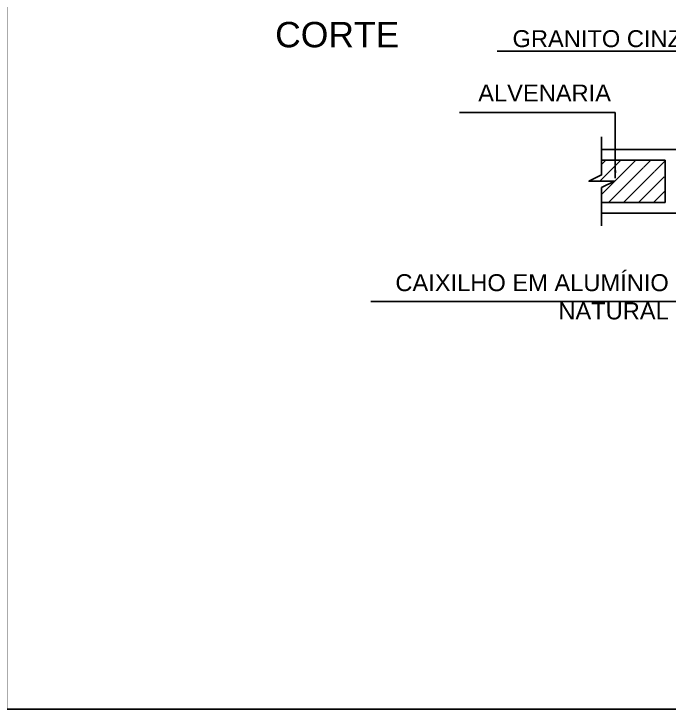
# Model space of a CAD drawing. Header units: inches. Extents: x 48 to 253, y 44 to 126.
# Drawn here: x 72.591 to 74.139, y 76.959 to 78.6 of the extents above; entities that cross this region are included whole.
import ezdxf

# ---------------------------------------------------------------- set-up
doc = ezdxf.new("R2010")
doc.units = ezdxf.units.IN
doc.header["$LTSCALE"] = 100
doc.header["$MEASUREMENT"] = 0
for name, color, linetype in [('252', 252, 'Continuous'), ('A-01', 3, 'Continuous'), ('A-ALV', 6, 'Continuous'), ('A-ESQUADRIAS', 2, 'Continuous'), ('ARQ-SMB-1_025', 1, 'Continuous'), ('ARQ-TXT-1_025', 2, 'Continuous')]:
    doc.layers.add(name, color=color, linetype=linetype)
doc.styles.add('ESC-50-A20', font='arial.ttf', dxfattribs={"height": 0.1})
doc.styles.add('FNDE Texto Cota 0025', font='verdana.ttf', dxfattribs={"height": 0.04})
doc.dimstyles.new('FNDE 1-0025', dxfattribs={"dimscale": 5, "dimtxt": 0.04, "dimasz": 0.0035, "dimexe": 0.15, "dimexo": 0.15, "dimgap": 0.0025, "dimtad": 1, "dimzin": 1, "dimdsep": 46, "dimtxsty": 'FNDE Texto Cota 0025', "dimblk": 'tic', "dimcen": 0.015, "dimdle": 0.15, "dimse1": 1, "dimse2": 1, "dimclrd": 251, "dimclre": 251, "dimclrt": 256, "dimaunit": 1, "dimadec": 3, "dimazin": 0, "dimtfac": 1, "dimtix": 1, "dimtmove": 2, "dimatfit": 3, "dimfxl": 0.15, "dimtvp": 1, "dimtolj": 1, "dimtzin": 0, "dimarcsym": 0})

# ---------------------------------------------------------------- blocks, each defined once
blk = doc.blocks.new('tic')
at = {"color": 251}
for p, q in [((0, -1), (0, 1)), ((-1, 0), (1, 0))]:
    blk.add_line(p, q, dxfattribs=at)
blk.add_line((-0.6, -0.6), (0.6, 0.6))

msp = doc.modelspace()

# ---------------------------------------------------------------- hatches: boundary and pattern name
at = {"layer": '252'}
h = msp.add_hatch(dxfattribs=at)
h.set_pattern_fill('ANSI31,_O', color=252, scale=0.0005, style=0)
h.set_pattern_definition([(45, (5.673046, 166.385572), (-0.0176776695, 0.0176776695), [])])
h.paths.add_polyline_path([(74.1298, 78.155), (74.1298, 78.2145), (74.1241, 78.2165), (74.1253, 78.2198, 0.414214), (74.125, 78.2205), (74.0943, 78.2317), (74.0929, 78.2279), (74.0896, 78.2291), (74.0908, 78.2324, 0.414214), (74.0905, 78.233), (74.0733, 78.2393, 0.414213), (74.0727, 78.239), (74.0711, 78.2347), (74.0708, 78.2313), (74.0691, 78.2408), (74.0684, 78.2411, -1), (74.0689, 78.2425), (74.0697, 78.2422), (74.077, 78.2484), (74.0751, 78.2457), (74.0735, 78.2413, 0.414213), (74.0738, 78.2407), (74.0957, 78.2327, 0.414214), (74.0964, 78.233), (74.0976, 78.2363), (74.1009, 78.2351), (74.0995, 78.2314), (74.1298, 78.2203), (74.1298, 78.255), (73.9798, 78.255), (73.9798, 78.22), (73.9498, 78.205), (74.0098, 78.205), (73.9798, 78.19), (73.9798, 78.155)])

# ---------------------------------------------------------------- linework, layer by layer
at = {"layer": 'A-01', "color": 5}
for p, q in [((73.9798, 78.255), (74.1298, 78.255)), ((74.1298, 78.155), (74.1298, 78.255)), ((73.9798, 78.155), (74.1298, 78.155))]:
    msp.add_line(p, q, dxfattribs=at)
at = {"layer": 'A-ALV'}
msp.add_lwpolyline([(73.9798, 78.1), (73.9798, 78.19), (74.0098, 78.205), (73.9498, 78.205), (73.9798, 78.22), (73.9798, 78.31)], dxfattribs=at)
at = {"layer": 'A-ESQUADRIAS', "color": 2}
for p, q in [((73.9798, 78.28), (74.1668, 78.28)), ((73.9798, 78.13), (74.1668, 78.13))]:
    msp.add_line(p, q, dxfattribs=at)
at = {"layer": 'ARQ-SMB-1_025', "ltscale": 10}
msp.add_lwpolyline([(72.5736, 80.6627), (76.6192, 80.6627), (76.6192, 76.9589), (72.5736, 76.9589)], close=True, dxfattribs=at)

# ---------------------------------------------------------------- texts
at = {"layer": 'ARQ-TXT-1_025', "color": 3, "insert": (72.927, 78.5205), "char_height": 0.06, "width": 0.566157, "attachment_point": 7, "style": 'ESC-50-A20'}
msp.add_mtext('\\pi0.28146;CORTE', dxfattribs=at)
at = {"layer": 'ARQ-TXT-1_025', "char_height": 0.04, "width": 0.752887, "attachment_point": 3, "style": 'ESC-50-A20'}
for s, insert in [('GRANITO CINZA ', (74.2069, 78.5618)), ('ALVENARIA ', (74.0018, 78.4335)), ('CAIXILHO EM ALUMÍNIO NATURAL ', (74.1383, 77.9857))]:
    msp.add_mtext(s, dxfattribs=dict(at, insert=insert))

# ---------------------------------------------------------------- leaders
at = {"layer": 'ARQ-SMB-1_025', "ltscale": 10}
for points in [[(74.2522, 78.256), (74.2522, 78.5119), (73.7329, 78.5119)], [(74.012, 78.2124), (74.012, 78.3673), (73.6438, 78.3673)], [(74.1815, 78.145), (74.1815, 77.9215), (73.4344, 77.9215)]]:
    msp.add_leader(points, dimstyle='FNDE 1-0025', override={"dimtxt": 0.05, "dimdec": 0, "dimlfac": 100, "dimtdec": 0}, dxfattribs=at)

doc.saveas('drawing.dxf')
